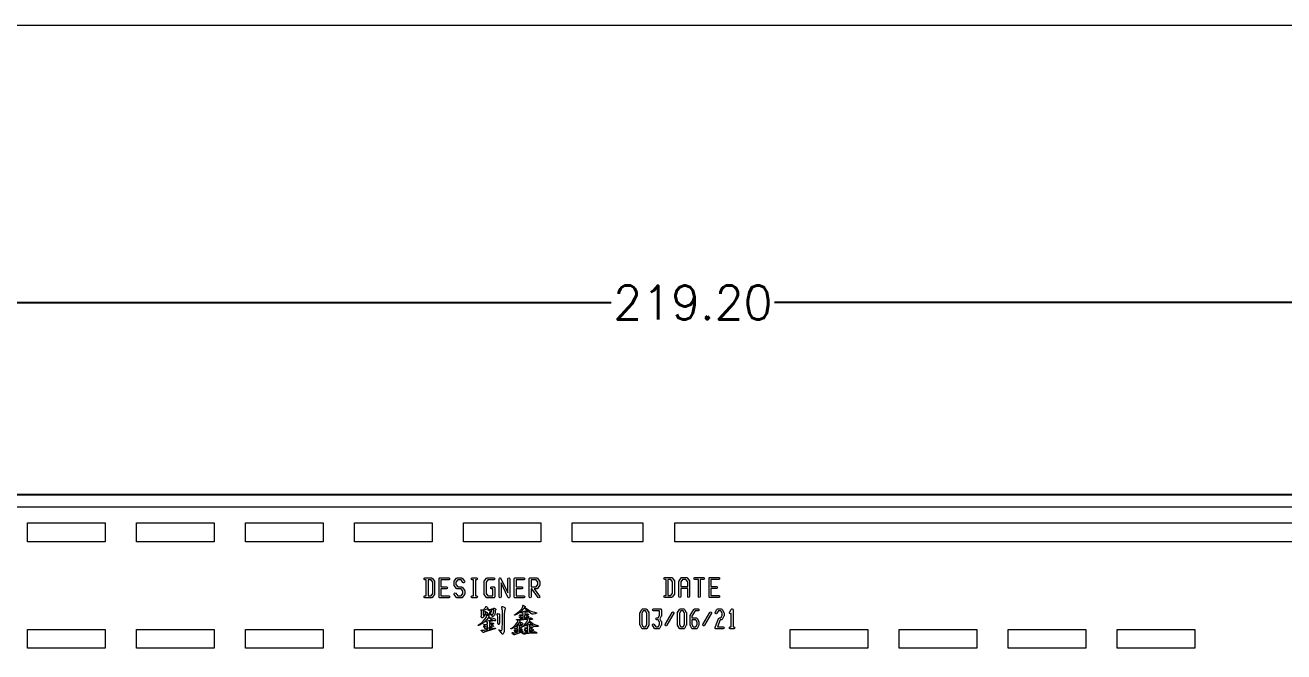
# Model space of a CAD drawing. Extents: x 2864 to 3941, y 2420 to 3182.
# Drawn here: x 3128.4 to 3228.9, y 3054 to 3104.1 of the extents above; entities that cross this region are included whole.
import ezdxf

# ---------------------------------------------------------------- set-up
doc = ezdxf.new("R2010")
doc.units = 0
doc.layers.get('0').update_dxf_attribs({"lineweight": 0})
doc.layers.get('Defpoints').update_dxf_attribs({"lineweight": 0})
doc.layers.add('emia-t-dxf', color=4, linetype='Continuous')
doc.layers.add('尺寸线', color=3, linetype='Continuous')
doc.styles.get("Standard").update_dxf_attribs({"font": 'simplex.shx', "height": 2.7})
doc.dimstyles.get("Standard").update_dxf_attribs({"dimtxt": 6, "dimasz": 0.18, "dimexe": 0.18, "dimexo": 0.0625, "dimgap": 0.09, "dimtad": 0, "dimzin": 0, "dimdsep": 46, "dimtxsty": 'Standard', "dimcen": 0.09, "dimadec": 0, "dimazin": 0, "dimtfac": 1, "dimtdec": 4, "dimtofl": 0, "dimtmove": 0, "dimatfit": 3, "dimfxl": 0, "dimtolj": 1, "dimtzin": 0, "dimarcsym": 0})

# ---------------------------------------------------------------- blocks, each defined once
blk = doc.blocks.new('*D8')
at = {"layer": 'Defpoints', "color": 0, "linetype": 'Continuous'}
for p in [(3291.34, 3081.92), (3072.14, 3048.96), (3291.34, 3048.96)]:
    blk.add_point(p, dxfattribs=at)
at = {"layer": '尺寸线', "color": 0, "linetype": 'Continuous', "lineweight": -2}
for p, q in [((3072.14, 3049.02), (3072.14, 3082.1)), ((3072.32, 3081.92), (3175.22, 3081.92)), ((3291.16, 3081.92), (3188.26, 3081.92)), ((3291.34, 3049.02), (3291.34, 3082.1))]:
    blk.add_line(p, q, dxfattribs=at)
at = {"layer": '尺寸线', "color": 0, "linetype": 'Continuous'}
for points in [[(3072.32, 3081.95), (3072.32, 3081.89), (3072.14, 3081.92)], [(3291.16, 3081.89), (3291.16, 3081.95), (3291.34, 3081.92)]]:
    blk.add_solid(points, dxfattribs=at)
at = {"layer": '尺寸线', "color": 0, "linetype": 'Continuous', "insert": (3181.74, 3081.92), "char_height": 2.7, "attachment_point": 5}
blk.add_mtext('\\A1;219.20', dxfattribs=at)

msp = doc.modelspace()

# ---------------------------------------------------------------- linework, layer by layer
for p, q in [((3160.52, 3058.343), (3160.346, 3058.343)), ((3164.294, 3058.343), (3164.12, 3058.343)), ((3179.676, 3058.376), (3179.502, 3058.376))]:
    msp.add_line(p, q)
at = {"linetype": 'Continuous'}
for points in [[(3038.011, 2642.369, -1), (3038.011, 2642.769), (3039.011, 2642.769), (3039.011, 2659.569), (3039.011, 2862.369), (3038.011, 2862.369, -1), (3038.011, 2862.769), (3039.011, 2862.769), (3039.011, 3065.569), (3039.011, 3082.369), (3038.011, 3082.369, -1), (3038.011, 3082.769), (3039.011, 3082.769), (3039.011, 3104.069), (3052.011, 3104.069), (3306.011, 3104.069), (3319.011, 3104.069), (3319.011, 3082.769), (3320.011, 3082.769, -1), (3320.011, 3082.369), (3319.011, 3082.369), (3319.011, 3065.569)], [(3306.011, 2958.819), (3306.011, 3049.575, 0.044688), (3306.511, 3049.978), (3306.511, 3055.159, 0.044688), (3306.011, 3055.562), (3306.011, 3060.319, -0.414215), (3304.761, 3061.569, -0.414215), (3306.011, 3062.819), (3306.011, 3065.569), (3052.011, 3065.569), (3052.011, 3062.819, -0.414215), (3053.261, 3061.569, -0.414215), (3052.011, 3060.319), (3052.011, 3055.562, 0.044688), (3051.511, 3055.159), (3051.511, 3049.978, 0.044688), (3052.011, 3049.575), (3052.011, 2865.562, 0.044688)], [(3160.346, 3058.343, -1), (3160.346, 3058.493), (3160.445, 3058.493), (3160.445, 3059.783), (3160.346, 3059.783, -1), (3160.346, 3059.933), (3160.52, 3059.933), (3160.868, 3059.933, -0.241871), (3160.929, 3059.902), (3161.102, 3059.662, -0.159337), (3161.117, 3059.618), (3161.117, 3058.658, -0.159331), (3161.102, 3058.614), (3160.929, 3058.374, -0.241867), (3160.868, 3058.343), (3160.52, 3058.343)], [(3164.12, 3058.343, -1), (3164.12, 3058.493), (3164.219, 3058.493), (3164.219, 3059.783), (3164.12, 3059.783, -1), (3164.12, 3059.933), (3164.294, 3059.933), (3164.468, 3059.933, -1), (3164.468, 3059.783), (3164.369, 3059.783), (3164.369, 3058.493), (3164.468, 3058.493, -1), (3164.468, 3058.343), (3164.294, 3058.343)], [(3166.271, 3058.418), (3166.271, 3059.858, -0.798609), (3166.414, 3059.891), (3166.967, 3058.746)], [(3166.421, 3059.53), (3166.421, 3058.418, -1), (3166.271, 3058.418)], [(3166.967, 3058.746), (3166.967, 3059.858, -1), (3167.117, 3059.858), (3167.117, 3058.418, -0.798609), (3166.974, 3058.385), (3166.421, 3059.53)], [(3168.671, 3058.418), (3168.671, 3059.138), (3168.671, 3059.858, -0.414241), (3168.746, 3059.933), (3169.268, 3059.933, -0.241871), (3169.329, 3059.902), (3169.502, 3059.662, -0.159337), (3169.517, 3059.618), (3169.517, 3059.378, -0.159331), (3169.502, 3059.334), (3169.329, 3059.094, -0.241867), (3169.268, 3059.063), (3169.067, 3059.063)], [(3179.502, 3058.376, -1), (3179.502, 3058.526), (3179.601, 3058.526), (3179.601, 3059.817), (3179.502, 3059.817, -1), (3179.502, 3059.967), (3179.676, 3059.967), (3180.024, 3059.967, -0.241871), (3180.085, 3059.935), (3180.258, 3059.696, -0.159337), (3180.273, 3059.652), (3180.273, 3058.691, -0.159331), (3180.258, 3058.647), (3180.085, 3058.408, -0.241867), (3180.024, 3058.376), (3179.676, 3058.376)], [(3180.627, 3058.451), (3180.627, 3059.171), (3180.627, 3059.652, -0.159331), (3180.642, 3059.696), (3180.815, 3059.935, -0.241867), (3180.876, 3059.967), (3181.224, 3059.967, -0.241871), (3181.285, 3059.935), (3181.458, 3059.696, -0.159337), (3181.473, 3059.652), (3181.473, 3059.171)], [(3181.473, 3059.171), (3181.473, 3058.451, -1), (3181.323, 3058.451), (3181.323, 3059.096), (3180.777, 3059.096), (3180.777, 3058.451, -1), (3180.627, 3058.451)], [(3169.067, 3059.063), (3169.503, 3058.462, -1), (3169.381, 3058.374), (3168.882, 3059.063), (3168.821, 3059.063), (3168.821, 3058.418, -1), (3168.671, 3058.418)], [(3164.82, 3057.361), (3164.82, 3057.374), (3164.838, 3057.388), (3164.878, 3057.388), (3164.921, 3057.375), (3164.963, 3057.348), (3165.041, 3057.412), (3165.075, 3057.448, 0.089149), (3165.2, 3057.625), (3165.215, 3057.637), (3165.239, 3057.637), (3165.286, 3057.611), (3165.349, 3057.561), (3165.379, 3057.518), (3165.379, 3057.485), (3165.356, 3057.463, -0.051162), (3165.291, 3057.442), (3165.144, 3057.38), (3165.049, 3057.334), (3164.993, 3057.312, -0.042624), (3164.993, 3057.275), (3164.986, 3057.098), (3164.986, 3056.968), (3164.994, 3056.952), (3165.012, 3056.952), (3165.132, 3057.043), (3165.211, 3057.108), (3165.155, 3057.199), (3165.134, 3057.224), (3165.125, 3057.24), (3165.125, 3057.252), (3165.13, 3057.259), (3165.135, 3057.259, -0.080511), (3165.191, 3057.244, -0.087223), (3165.326, 3057.16, -0.219546), (3165.349, 3057.074), (3165.342, 3057.043, -0.222353), (3165.307, 3057), (3165.291, 3057), (3165.28, 3057.007), (3165.261, 3057.025), (3165.234, 3057.065)], [(3165.234, 3057.065), (3164.975, 3056.781), (3164.957, 3056.756), (3164.926, 3056.732), (3164.898, 3056.732), (3164.874, 3056.749, -0.049835), (3164.85, 3056.793), (3164.837, 3056.835, -0.143329), (3164.847, 3056.88), (3164.85, 3056.888), (3164.86, 3056.979), (3164.863, 3057.224), (3164.85, 3057.293), (3164.831, 3057.329), (3164.822, 3057.351), (3164.82, 3057.361)], [(3165.374, 3057.38), (3165.374, 3057.387), (3165.377, 3057.392), (3165.393, 3057.398), (3165.442, 3057.4), (3165.547, 3057.42), (3165.69, 3057.455), (3165.806, 3057.491), (3165.855, 3057.513), (3165.867, 3057.516), (3165.876, 3057.516, -0.039529), (3165.98, 3057.462), (3166.012, 3057.428), (3166.012, 3057.409), (3166.003, 3057.394), (3165.984, 3057.37), (3165.965, 3057.314), (3165.943, 3057.177), (3165.916, 3057.047), (3165.886, 3056.961), (3165.839, 3056.892), (3165.81, 3056.874, -0.178377), (3165.74, 3056.851), (3165.718, 3056.872), (3165.708, 3056.893, 0.063091), (3165.596, 3057.041), (3165.596, 3057.045), (3165.599, 3057.05), (3165.603, 3057.05), (3165.727, 3057.019), (3165.751, 3057.019), (3165.766, 3057.03), (3165.788, 3057.065), (3165.817, 3057.149), (3165.83, 3057.211, 0.066167), (3165.849, 3057.397), (3165.819, 3057.419), (3165.773, 3057.419), (3165.68, 3057.399), (3165.626, 3057.382)], [(3165.561, 3057.357), (3165.512, 3057.334, -0.271882), (3165.411, 3057.351), (3165.393, 3057.362), (3165.374, 3057.38)], [(3165.626, 3057.382), (3165.648, 3057.361), (3165.661, 3057.336), (3165.661, 3057.319, -0.138676), (3165.653, 3057.293), (3165.639, 3057.26), (3165.626, 3057.213), (3165.592, 3057.128), (3165.571, 3057.09, -0.107401), (3165.478, 3056.966), (3165.453, 3056.943), (3165.411, 3056.921), (3165.386, 3056.921), (3165.379, 3056.923), (3165.379, 3056.929), (3165.382, 3056.935), (3165.386, 3056.938, 0.08446), (3165.474, 3057.075, 0.084161), (3165.544, 3057.257), (3165.553, 3057.29), (3165.561, 3057.349), (3165.561, 3057.357)], [(3167.959, 3057.201), (3167.833, 3057.108), (3167.657, 3057.017), (3167.534, 3056.97), (3167.493, 3056.97), (3167.483, 3056.976), (3167.483, 3056.984), (3167.494, 3056.992), (3167.583, 3057.039), (3167.764, 3057.173), (3167.944, 3057.334), (3168.069, 3057.476), (3168.138, 3057.578), (3168.159, 3057.649), (3168.159, 3057.718), (3168.176, 3057.746), (3168.193, 3057.746, -0.191411), (3168.34, 3057.638), (3168.34, 3057.614), (3168.332, 3057.6), (3168.3, 3057.562)], [(3167.964, 3057.205), (3167.983, 3057.21), (3168.006, 3057.212, 0.033993), (3168.25, 3057.253, 0.049633), (3168.409, 3057.296, -0.211158), (3168.518, 3057.271), (3168.537, 3057.263), (3168.556, 3057.242), (3168.556, 3057.222), (3168.54, 3057.211), (3168.524, 3057.207), (3168.506, 3057.2), (3168.361, 3057.169), (3168.313, 3057.162), (3168.308, 3057.031)], [(3183.517, 3055.973), (3183.797, 3056.691, -0.310671), (3183.868, 3056.74), (3183.965, 3056.74), (3184.072, 3056.924), (3184.072, 3057.123), (3183.965, 3057.307), (3183.771, 3057.307), (3183.653, 3057.105, -1), (3183.522, 3057.182), (3183.662, 3057.421, -0.267143), (3183.728, 3057.459), (3184.008, 3057.459, -0.267143), (3184.074, 3057.421), (3184.214, 3057.182, -0.13403), (3184.225, 3057.143), (3184.225, 3056.904, -0.13403), (3184.214, 3056.865), (3184.074, 3056.625, -0.267143), (3184.008, 3056.588), (3183.92, 3056.588), (3183.699, 3056.021)], [(3184.868, 3055.869), (3184.728, 3055.869, -1), (3184.728, 3056.021), (3184.792, 3056.021), (3184.792, 3057.102, -0.979801), (3184.662, 3057.182)], [(3184.662, 3057.182), (3184.802, 3057.421, -0.76611), (3184.944, 3057.383), (3184.944, 3056.021), (3185.008, 3056.021, -1), (3185.008, 3055.869), (3184.868, 3055.869)], [(3164.591, 3056.149), (3164.591, 3056.158), (3164.606, 3056.17), (3164.62, 3056.176), (3164.698, 3056.227), (3164.853, 3056.349), (3165.002, 3056.485), (3165.13, 3056.632), (3165.225, 3056.766), (3165.262, 3056.86), (3165.262, 3056.927), (3165.277, 3056.95), (3165.306, 3056.95, -0.069746), (3165.417, 3056.891), (3165.467, 3056.834), (3165.467, 3056.803), (3165.449, 3056.786), (3165.436, 3056.779)], [(3165.483, 3055.836), (3165.735, 3055.889), (3165.895, 3055.929), (3165.938, 3055.929), (3165.971, 3055.912), (3165.971, 3055.881), (3165.93, 3055.855), (3165.325, 3055.689), (3165.325, 3055.688), (3165.159, 3055.634), (3165.111, 3055.616), (3165.083, 3055.6), (3165.04, 3055.585), (3165.005, 3055.585), (3164.95, 3055.615), (3164.876, 3055.681), (3164.837, 3055.729), (3164.837, 3055.755), (3164.855, 3055.769), (3164.882, 3055.769), (3164.984, 3055.757, 0.046266), (3165.361, 3055.811), (3165.351, 3056.173), (3165.186, 3056.148), (3165.137, 3056.148, -0.048013), (3165.059, 3056.165), (3165.036, 3056.182), (3165.036, 3056.206), (3165.072, 3056.221), (3165.109, 3056.223), (3165.234, 3056.242), (3165.348, 3056.264), (3165.347, 3056.314, 0.189317), (3165.314, 3056.399), (3165.306, 3056.414), (3165.306, 3056.415), (3165.253, 3056.415, -0.232911), (3165.155, 3056.461), (3165.155, 3056.474)], [(3165.436, 3056.779), (3165.715, 3056.733), (3165.846, 3056.701), (3165.913, 3056.671), (3165.939, 3056.651, -0.200226), (3165.975, 3056.536), (3165.947, 3056.513), (3165.909, 3056.513), (3165.884, 3056.517), (3165.814, 3056.544), (3165.659, 3056.618), (3165.575, 3056.661), (3165.394, 3056.739), (3165.285, 3056.607), (3165.156, 3056.475)], [(3165.156, 3056.475), (3165.178, 3056.482), (3165.2, 3056.483, 0.034872), (3165.435, 3056.524, 0.050913), (3165.588, 3056.567, -0.213542), (3165.688, 3056.545), (3165.705, 3056.537), (3165.722, 3056.519), (3165.722, 3056.5), (3165.707, 3056.489), (3165.691, 3056.485), (3165.673, 3056.477), (3165.533, 3056.447), (3165.469, 3056.436)], [(3165.505, 3056.297), (3165.669, 3056.335), (3165.672, 3056.335, -0.060866), (3165.791, 3056.309), (3165.821, 3056.291), (3165.821, 3056.271), (3165.785, 3056.251, -0.065475), (3165.705, 3056.238), (3165.499, 3056.202), (3165.483, 3055.836)], [(3167.913, 3056.429, -0.037392), (3168.057, 3056.378), (3168.114, 3056.346), (3168.138, 3056.318, -0.206306), (3168.142, 3056.233, -0.221817), (3168.11, 3056.195), (3168.093, 3056.195), (3168.076, 3056.202), (3168.064, 3056.209, -0.102773), (3167.968, 3056.293), (3167.877, 3056.381), (3167.755, 3056.226), (3167.649, 3056.111)], [(3167.649, 3056.111, 0.047341), (3167.877, 3056.181), (3167.913, 3056.193), (3167.925, 3056.193), (3167.995, 3056.179), (3168.022, 3056.169), (3168.049, 3056.153), (3168.049, 3056.135), (3168.016, 3056.117), (3167.896, 3056.091), (3167.86, 3056.081), (3167.855, 3055.967)], [(3168.696, 3056.004), (3168.812, 3056.027), (3168.815, 3056.027, -0.060871), (3168.934, 3056.001), (3168.964, 3055.982), (3168.964, 3055.963, -0.126485), (3168.858, 3055.932), (3168.694, 3055.91), (3168.69, 3055.597, 0.03047), (3168.995, 3055.629), (3169.088, 3055.648), (3169.1, 3055.648), (3169.152, 3055.631, -0.14816), (3169.272, 3055.556), (3169.272, 3055.524), (3169.22, 3055.51), (3168.892, 3055.513), (3168.636, 3055.498, 0.061795), (3168.315, 3055.447), (3168.287, 3055.441, -0.139723), (3168.18, 3055.471), (3168.145, 3055.486), (3168.109, 3055.512), (3168.109, 3055.534), (3168.132, 3055.547), (3168.245, 3055.55), (3168.377, 3055.56), (3168.498, 3055.579), (3168.563, 3055.585), (3168.571, 3055.741), (3168.571, 3055.892), (3168.462, 3055.88), (3168.418, 3055.88), (3168.38, 3055.884), (3168.341, 3055.897), (3168.317, 3055.914), (3168.317, 3055.937), (3168.354, 3055.953), (3168.485, 3055.966), (3168.567, 3055.98), (3168.558, 3056.11), (3168.529, 3056.107), (3168.465, 3056.107), (3168.412, 3056.115), (3168.382, 3056.134), (3168.371, 3056.148), (3168.351, 3056.132), (3168.227, 3056.062), (3168.141, 3056.026), (3168.11, 3056.026), (3168.102, 3056.03), (3168.102, 3056.037), (3168.109, 3056.044), (3168.167, 3056.08), (3168.286, 3056.186), (3168.403, 3056.312), (3168.486, 3056.423), (3168.517, 3056.481, 0.187366), (3168.545, 3056.61)], [(3168.308, 3057.031), (3168.464, 3057.061), (3168.467, 3057.061, -0.060909), (3168.586, 3057.035), (3168.616, 3057.017), (3168.616, 3056.997), (3168.579, 3056.977, -0.079211), (3168.505, 3056.966), (3168.305, 3056.938), (3168.303, 3056.688), (3168.757, 3056.745), (3168.779, 3056.745), (3168.848, 3056.722), (3168.886, 3056.698), (3168.924, 3056.662), (3168.923, 3056.637), (3168.887, 3056.623), (3168.638, 3056.615)], [(3168.399, 3056.171, 0.032472), (3168.622, 3056.205, 0.045883), (3168.762, 3056.239, -0.208287), (3168.86, 3056.217), (3168.877, 3056.209), (3168.894, 3056.191), (3168.894, 3056.174), (3168.88, 3056.165), (3168.866, 3056.161), (3168.85, 3056.156), (3168.701, 3056.129), (3168.696, 3056.004)], [(3167.85, 3055.618), (3168.096, 3055.675), (3168.131, 3055.675), (3168.158, 3055.661), (3168.158, 3055.635), (3168.13, 3055.614), (3167.7, 3055.477), (3167.7, 3055.476, 0.035655), (3167.548, 3055.417), (3167.528, 3055.404), (3167.497, 3055.392), (3167.468, 3055.392), (3167.417, 3055.419), (3167.349, 3055.48), (3167.313, 3055.525), (3167.313, 3055.549), (3167.33, 3055.561), (3167.355, 3055.561), (3167.419, 3055.553, 0.075999), (3167.524, 3055.555), (3167.733, 3055.592), (3167.74, 3055.727), (3167.74, 3055.855, -0.087316), (3167.588, 3055.847), (3167.553, 3055.858), (3167.532, 3055.873), (3167.532, 3055.894), (3167.565, 3055.908), (3167.598, 3055.91), (3167.736, 3055.938), (3167.73, 3056.047), (3167.697, 3056.042), (3167.663, 3056.042), (3167.628, 3056.046), (3167.593, 3056.057), (3167.588, 3056.06), (3167.499, 3055.99), (3167.353, 3055.908), (3167.251, 3055.866), (3167.215, 3055.866), (3167.207, 3055.871)], [(3167.855, 3055.967, -0.028013), (3167.965, 3055.994), (3168.034, 3055.98), (3168.062, 3055.97), (3168.089, 3055.954), (3168.089, 3055.936), (3168.056, 3055.918, -0.054649), (3167.995, 3055.908), (3167.853, 3055.879), (3167.85, 3055.618)], [(3183.699, 3056.021), (3184.149, 3056.021, -1), (3184.149, 3055.869), (3183.587, 3055.869, -0.529907), (3183.517, 3055.973)]]:
    msp.add_lwpolyline(points, format="xyb", dxfattribs=at)
for points in [[(3128.611, 3062.819), (3128.611, 3064.319), (3134.811, 3064.319), (3134.811, 3062.819)], [(3137.311, 3062.819), (3137.311, 3064.319), (3143.511, 3064.319), (3143.511, 3062.819)], [(3146.011, 3062.819), (3146.011, 3064.319), (3152.211, 3064.319), (3152.211, 3062.819)], [(3154.711, 3062.819), (3154.711, 3064.319), (3160.911, 3064.319), (3160.911, 3062.819)], [(3163.411, 3062.819), (3163.411, 3064.319), (3169.611, 3064.319), (3169.611, 3062.819)], [(3172.111, 3062.819), (3172.111, 3064.319), (3177.733, 3064.319), (3177.733, 3062.819)], [(3180.289, 3062.819), (3180.289, 3064.319), (3299.011, 3064.319), (3299.011, 3062.819)], [(3160.595, 3058.493), (3160.83, 3058.493), (3160.967, 3058.682), (3160.967, 3059.594), (3160.83, 3059.783), (3160.595, 3059.783)], [(3168.821, 3059.213), (3169.23, 3059.213), (3169.367, 3059.402), (3169.367, 3059.594), (3169.23, 3059.783), (3168.821, 3059.783)], [(3179.751, 3058.526), (3179.986, 3058.526), (3180.123, 3058.716), (3180.123, 3059.627), (3179.986, 3059.817), (3179.751, 3059.817)], [(3180.777, 3059.246), (3181.323, 3059.246), (3181.323, 3059.627), (3181.186, 3059.817), (3180.914, 3059.817), (3180.777, 3059.627)], [(3177.664, 3056.205), (3177.771, 3056.021), (3177.965, 3056.021), (3178.072, 3056.205), (3178.072, 3057.123), (3177.965, 3057.307), (3177.771, 3057.307), (3177.664, 3057.123)], [(3180.664, 3056.205), (3180.771, 3056.021), (3180.965, 3056.021), (3181.072, 3056.205), (3181.072, 3057.123), (3180.965, 3057.307), (3180.771, 3057.307), (3180.664, 3057.123)], [(3181.664, 3056.205), (3181.771, 3056.021), (3181.965, 3056.021), (3182.072, 3056.205), (3182.072, 3056.404), (3181.965, 3056.588), (3181.664, 3056.588)], [(3128.611, 3054.319), (3128.611, 3055.819), (3134.811, 3055.819), (3134.811, 3054.319)], [(3137.311, 3054.319), (3137.311, 3055.819), (3143.511, 3055.819), (3143.511, 3054.319)], [(3146.011, 3054.319), (3146.011, 3055.819), (3152.211, 3055.819), (3152.211, 3054.319)], [(3154.711, 3054.319), (3154.711, 3055.819), (3160.911, 3055.819), (3160.911, 3054.319)], [(3165.045, 3056.063), (3165.045, 3056.067), (3165.048, 3056.076), (3165.058, 3056.085), (3165.08, 3056.085), (3165.11, 3056.079), (3165.166, 3056.059), (3165.225, 3056.03), (3165.245, 3056.015), (3165.263, 3055.997), (3165.28, 3055.947), (3165.28, 3055.876), (3165.247, 3055.837), (3165.205, 3055.837), (3165.184, 3055.849), (3165.152, 3055.883), (3165.093, 3055.975)], [(3167.476, 3055.76), (3167.476, 3055.762), (3167.478, 3055.769), (3167.486, 3055.777), (3167.503, 3055.777), (3167.525, 3055.773), (3167.612, 3055.746), (3167.627, 3055.737), (3167.641, 3055.727), (3167.654, 3055.699), (3167.654, 3055.649), (3167.628, 3055.618), (3167.594, 3055.618), (3167.579, 3055.625), (3167.555, 3055.647), (3167.48, 3055.753)], [(3168.287, 3055.785), (3168.287, 3055.788), (3168.29, 3055.797), (3168.3, 3055.807), (3168.319, 3055.807), (3168.344, 3055.803), (3168.438, 3055.771), (3168.454, 3055.761), (3168.468, 3055.749), (3168.482, 3055.717), (3168.482, 3055.657), (3168.45, 3055.618), (3168.409, 3055.618), (3168.393, 3055.627), (3168.369, 3055.652), (3168.324, 3055.72)], [(3189.511, 3054.319), (3189.511, 3055.819), (3195.711, 3055.819), (3195.711, 3054.319)], [(3198.211, 3054.319), (3198.211, 3055.819), (3204.411, 3055.819), (3204.411, 3054.319)], [(3206.911, 3054.319), (3206.911, 3055.819), (3213.111, 3055.819), (3213.111, 3054.319)], [(3215.611, 3054.319), (3215.611, 3055.819), (3221.811, 3055.819), (3221.811, 3054.319)]]:
    msp.add_lwpolyline(points, close=True, dxfattribs=at)
for points in [[(3161.471, 3058.418), (3161.471, 3059.138), (3161.471, 3059.858, -0.414241), (3161.546, 3059.933), (3162.242, 3059.933, -1), (3162.242, 3059.783), (3161.621, 3059.783), (3161.621, 3059.213), (3162.068, 3059.213, -1), (3162.068, 3059.063), (3161.621, 3059.063), (3161.621, 3058.493), (3162.242, 3058.493, -1), (3162.242, 3058.343), (3161.546, 3058.343, -0.414241)], [(3162.671, 3059.378), (3162.671, 3059.618, -0.159331), (3162.686, 3059.662), (3162.859, 3059.902, -0.241867), (3162.92, 3059.933), (3163.268, 3059.933, -0.241871), (3163.329, 3059.902), (3163.503, 3059.662, -1), (3163.381, 3059.574), (3163.23, 3059.783), (3162.959, 3059.783), (3162.821, 3059.594), (3162.821, 3059.402), (3162.959, 3059.213), (3163.268, 3059.213, -0.241871), (3163.329, 3059.182), (3163.502, 3058.942, -0.159345), (3163.517, 3058.898), (3163.517, 3058.658, -0.159331), (3163.502, 3058.614), (3163.329, 3058.374, -0.241867), (3163.268, 3058.343), (3162.92, 3058.343, -0.241871), (3162.859, 3058.374), (3162.686, 3058.614, -1), (3162.807, 3058.702), (3162.959, 3058.493), (3163.23, 3058.493), (3163.367, 3058.682), (3163.367, 3058.874), (3163.23, 3059.063), (3162.92, 3059.063, -0.241871), (3162.859, 3059.094), (3162.686, 3059.334, -0.159337)], [(3165.071, 3058.658), (3165.071, 3059.618, -0.159331), (3165.086, 3059.662), (3165.259, 3059.902, -0.241867), (3165.32, 3059.933), (3165.842, 3059.933, -1), (3165.842, 3059.783), (3165.359, 3059.783), (3165.221, 3059.594), (3165.221, 3058.682), (3165.359, 3058.493), (3165.767, 3058.493), (3165.767, 3059.063), (3165.668, 3059.063, -1), (3165.668, 3059.213), (3165.842, 3059.213, -0.414241), (3165.917, 3059.138), (3165.917, 3058.418, -0.414241), (3165.842, 3058.343), (3165.32, 3058.343, -0.241871), (3165.259, 3058.374), (3165.086, 3058.614, -0.159337)], [(3167.471, 3058.418), (3167.471, 3059.138), (3167.471, 3059.858, -0.414241), (3167.546, 3059.933), (3168.242, 3059.933, -1), (3168.242, 3059.783), (3167.621, 3059.783), (3167.621, 3059.213), (3168.068, 3059.213, -1), (3168.068, 3059.063), (3167.621, 3059.063), (3167.621, 3058.493), (3168.242, 3058.493, -1), (3168.242, 3058.343), (3167.546, 3058.343, -0.414241)], [(3181.902, 3059.817, -1), (3181.902, 3059.967), (3182.25, 3059.967), (3182.598, 3059.967, -1), (3182.598, 3059.817), (3182.325, 3059.817), (3182.325, 3058.451, -1), (3182.175, 3058.451), (3182.175, 3059.817)], [(3183.027, 3058.451), (3183.027, 3059.171), (3183.027, 3059.892, -0.414241), (3183.102, 3059.967), (3183.798, 3059.967, -1), (3183.798, 3059.817), (3183.177, 3059.817), (3183.177, 3059.246), (3183.624, 3059.246, -1), (3183.624, 3059.096), (3183.177, 3059.096), (3183.177, 3058.526), (3183.798, 3058.526, -1), (3183.798, 3058.376), (3183.102, 3058.376, -0.414241)], [(3166.238, 3055.774), (3166.238, 3055.789), (3166.248, 3055.797), (3166.259, 3055.797), (3166.337, 3055.765), (3166.436, 3055.732), (3166.473, 3055.732), (3166.492, 3055.752), (3166.503, 3055.801), (3166.521, 3056.027), (3166.53, 3056.226), (3166.538, 3056.672), (3166.538, 3057.069), (3166.532, 3057.295), (3166.519, 3057.43), (3166.501, 3057.509), (3166.491, 3057.529, -0.02856), (3166.473, 3057.603), (3166.473, 3057.63), (3166.499, 3057.656), (3166.547, 3057.656), (3166.623, 3057.626), (3166.719, 3057.57), (3166.762, 3057.52, -0.172216), (3166.737, 3057.441), (3166.719, 3057.399), (3166.695, 3057.282), (3166.676, 3057.044), (3166.662, 3056.605), (3166.662, 3056.012), (3166.673, 3055.782), (3166.673, 3055.658), (3166.648, 3055.563), (3166.602, 3055.479), (3166.569, 3055.439), (3166.541, 3055.439), (3166.504, 3055.47), (3166.425, 3055.58), (3166.321, 3055.698), (3166.256, 3055.754)], [(3177.511, 3056.185), (3177.511, 3057.143, -0.13403), (3177.522, 3057.182), (3177.662, 3057.421, -0.267143), (3177.728, 3057.459), (3178.008, 3057.459, -0.267143), (3178.074, 3057.421), (3178.214, 3057.182, -0.13403), (3178.225, 3057.143), (3178.225, 3056.185, -0.13403), (3178.214, 3056.146), (3178.074, 3055.906, -0.267143), (3178.008, 3055.869), (3177.728, 3055.869, -0.267143), (3177.662, 3055.906), (3177.522, 3056.146, -0.13403)], [(3178.522, 3056.146, -1), (3178.653, 3056.223), (3178.771, 3056.021), (3178.965, 3056.021), (3179.072, 3056.205), (3179.072, 3056.404), (3178.965, 3056.588), (3178.868, 3056.588, -1), (3178.868, 3056.74), (3178.965, 3056.74), (3179.072, 3056.924), (3179.072, 3057.307), (3178.587, 3057.307, -1), (3178.587, 3057.459), (3179.149, 3057.459, -0.414239), (3179.225, 3057.383), (3179.225, 3056.904, -0.13403), (3179.214, 3056.865), (3179.097, 3056.664), (3179.214, 3056.463, -0.13403), (3179.225, 3056.424), (3179.225, 3056.185, -0.13403), (3179.214, 3056.146), (3179.074, 3055.906, -0.267143), (3179.008, 3055.869), (3178.728, 3055.869, -0.267143), (3178.662, 3055.906)], [(3179.522, 3056.223), (3180.083, 3057.182, -1), (3180.214, 3057.105), (3179.653, 3056.146, -1)], [(3180.511, 3056.185), (3180.511, 3057.143, -0.13403), (3180.522, 3057.182), (3180.662, 3057.421, -0.267143), (3180.728, 3057.459), (3181.008, 3057.459, -0.267143), (3181.074, 3057.421), (3181.214, 3057.182, -0.13403), (3181.225, 3057.143), (3181.225, 3056.185, -0.13403), (3181.214, 3056.146), (3181.074, 3055.906, -0.267143), (3181.008, 3055.869), (3180.728, 3055.869, -0.267143), (3180.662, 3055.906), (3180.522, 3056.146, -0.13403)], [(3181.511, 3056.185), (3181.511, 3056.664), (3181.511, 3056.903, -0.13403), (3181.522, 3056.942), (3181.802, 3057.421, -0.267143), (3181.868, 3057.459), (3182.149, 3057.459, -1), (3182.149, 3057.307), (3181.912, 3057.307), (3181.664, 3056.883), (3181.664, 3056.74), (3182.008, 3056.74, -0.267143), (3182.074, 3056.702), (3182.214, 3056.463, -0.13403), (3182.225, 3056.424), (3182.225, 3056.185, -0.13403), (3182.214, 3056.146), (3182.074, 3055.906, -0.267143), (3182.008, 3055.869), (3181.728, 3055.869, -0.267143), (3181.662, 3055.906), (3181.522, 3056.146, -0.13403)], [(3182.522, 3056.223), (3183.083, 3057.182, -1), (3183.214, 3057.105), (3182.653, 3056.146, -1)], [(3165.537, 3055.911), (3165.537, 3055.916), (3165.541, 3055.921), (3165.545, 3055.925, 0.039589), (3165.625, 3056.04, 0.08569), (3165.688, 3056.166), (3165.695, 3056.175), (3165.708, 3056.175, -0.113426), (3165.819, 3056.092), (3165.819, 3056.075), (3165.809, 3056.061), (3165.799, 3056.056), (3165.763, 3056.029), (3165.57, 3055.915, -0.176443), (3165.54, 3055.906)], [(3166.12, 3057.044), (3166.12, 3057.072), (3166.134, 3057.09), (3166.147, 3057.09, -0.056339), (3166.261, 3057.058), (3166.291, 3057.031), (3166.293, 3057.016), (3166.285, 3056.322, -0.144479), (3166.262, 3056.242), (3166.256, 3056.223), (3166.237, 3056.205), (3166.216, 3056.205), (3166.192, 3056.232), (3166.167, 3056.28), (3166.156, 3056.313, -0.056016), (3166.161, 3056.37), (3166.164, 3056.56), (3166.152, 3056.828, 0.058533), (3166.123, 3057.024)], [(3167.88, 3056.81), (3167.88, 3056.812), (3167.882, 3056.822), (3167.892, 3056.831), (3167.911, 3056.831), (3167.981, 3056.819, -0.115708), (3168.06, 3056.789), (3168.074, 3056.766), (3168.074, 3056.712), (3168.042, 3056.672), (3168.002, 3056.672), (3167.986, 3056.679), (3167.961, 3056.7), (3167.883, 3056.804)], [(3168.367, 3056.717), (3168.367, 3056.726), (3168.371, 3056.73, 0.080047), (3168.451, 3056.809, 0.081103), (3168.51, 3056.914), (3168.517, 3056.921), (3168.532, 3056.921), (3168.567, 3056.901), (3168.615, 3056.864), (3168.637, 3056.832), (3168.637, 3056.81), (3168.624, 3056.799, -0.046548), (3168.588, 3056.789), (3168.388, 3056.712), (3168.372, 3056.712)], [(3167.901, 3055.672), (3167.901, 3055.68), (3167.904, 3055.684), (3167.907, 3055.685, 0.070576), (3167.955, 3055.76, 0.062162), (3167.992, 3055.86), (3167.996, 3055.866), (3168.009, 3055.866), (3168.04, 3055.849), (3168.082, 3055.816), (3168.102, 3055.788), (3168.102, 3055.767), (3168.093, 3055.756, -0.05809), (3168.066, 3055.746), (3167.918, 3055.668), (3167.905, 3055.668)], [(3168.743, 3055.654), (3168.743, 3055.665), (3168.747, 3055.67), (3168.752, 3055.672, 0.07415), (3168.813, 3055.756, 0.067511), (3168.86, 3055.869), (3168.866, 3055.876), (3168.882, 3055.876), (3168.925, 3055.853), (3168.983, 3055.807), (3169.011, 3055.768), (3169.011, 3055.743), (3168.998, 3055.732, -0.045982), (3168.962, 3055.722), (3168.766, 3055.648), (3168.749, 3055.648)]]:
    msp.add_lwpolyline(points, format="xyb", close=True, dxfattribs=at)
for points in [[(3167.762, 3056.543), (3167.732, 3056.551), (3167.708, 3056.564), (3167.68, 3056.575), (3167.651, 3056.597), (3167.651, 3056.612), (3167.673, 3056.621), (3167.694, 3056.625), (3168.176, 3056.674), (3168.183, 3056.815), (3168.183, 3056.92), (3168.047, 3056.904), (3168.001, 3056.904), (3167.962, 3056.909), (3167.923, 3056.921), (3167.9, 3056.938), (3167.9, 3056.962), (3167.936, 3056.977), (3168.083, 3056.992), (3168.18, 3057.009), (3168.171, 3057.142), (3168.139, 3057.138), (3168.068, 3057.138), (3168.009, 3057.148), (3167.976, 3057.169), (3167.959, 3057.189), (3167.959, 3057.201)], [(3168.3, 3057.562), (3168.361, 3057.539), (3168.559, 3057.415), (3168.755, 3057.304), (3168.885, 3057.251), (3169.097, 3057.188), (3169.263, 3057.146), (3169.282, 3057.137), (3169.282, 3057.122), (3169.263, 3057.107), (3169.137, 3057.076), (3168.987, 3057.05), (3168.919, 3057.05), (3168.864, 3057.062), (3168.808, 3057.088), (3168.641, 3057.218), (3168.462, 3057.371), (3168.345, 3057.459), (3168.309, 3057.483), (3168.257, 3057.509), (3168.139, 3057.372), (3167.997, 3057.229), (3167.964, 3057.205)], [(3165.155, 3056.474), (3165.126, 3056.444), (3164.982, 3056.327), (3164.836, 3056.236), (3164.699, 3056.171), (3164.626, 3056.145), (3164.6, 3056.145), (3164.591, 3056.149)], [(3165.469, 3056.436), (3165.47, 3056.436), (3165.495, 3056.423), (3165.519, 3056.396), (3165.519, 3056.371), (3165.516, 3056.349), (3165.512, 3056.338), (3165.505, 3056.297)], [(3167.207, 3055.871), (3167.207, 3055.878), (3167.215, 3055.886), (3167.289, 3055.928), (3167.436, 3056.048), (3167.583, 3056.193), (3167.686, 3056.32), (3167.742, 3056.412), (3167.759, 3056.475), (3167.759, 3056.537), (3167.762, 3056.543)], [(3168.545, 3056.61), (3168.234, 3056.588), (3167.843, 3056.542)], [(3167.843, 3056.542), (3167.843, 3056.542), (3167.883, 3056.512), (3167.922, 3056.465), (3167.922, 3056.444), (3167.915, 3056.432), (3167.913, 3056.429)], [(3168.689, 3056.497), (3168.691, 3056.497), (3168.701, 3056.49), (3168.813, 3056.398), (3168.987, 3056.277), (3169.049, 3056.249), (3169.101, 3056.22), (3169.273, 3056.155), (3169.412, 3056.114), (3169.431, 3056.105), (3169.431, 3056.095), (3169.405, 3056.082), (3169.319, 3056.06), (3169.214, 3056.045), (3169.128, 3056.045), (3169.073, 3056.054), (3169.059, 3056.062), (3169.047, 3056.066), (3168.64, 3056.429), (3168.522, 3056.284), (3168.467, 3056.226), (3168.399, 3056.171)], [(3168.638, 3056.615), (3168.668, 3056.592), (3168.708, 3056.545), (3168.708, 3056.524), (3168.702, 3056.513), (3168.696, 3056.507), (3168.689, 3056.497)]]:
    msp.add_lwpolyline(points, dxfattribs=at)
at = {"layer": 'emia-t-dxf', "linetype": 'Continuous'}
msp.add_lwpolyline([(3054.011, 2661.569), (3304.011, 2661.569), (3304.011, 3066.569), (3054.011, 3066.569)], close=True, dxfattribs=at)

# ---------------------------------------------------------------- dimensions: what is measured, and where the dimension line sits
at = {"layer": '尺寸线', "linetype": 'Continuous'}
dim = msp.add_aligned_dim(p1=(3072.138, 3048.956), p2=(3291.338, 3048.956), distance=32.963, dimstyle='Standard', dxfattribs=at)
dim.commit()
dim.dimension.update_dxf_attribs({"geometry": '*D8', "text_midpoint": (3181.738, 3081.919)})

doc.saveas('drawing.dxf')
